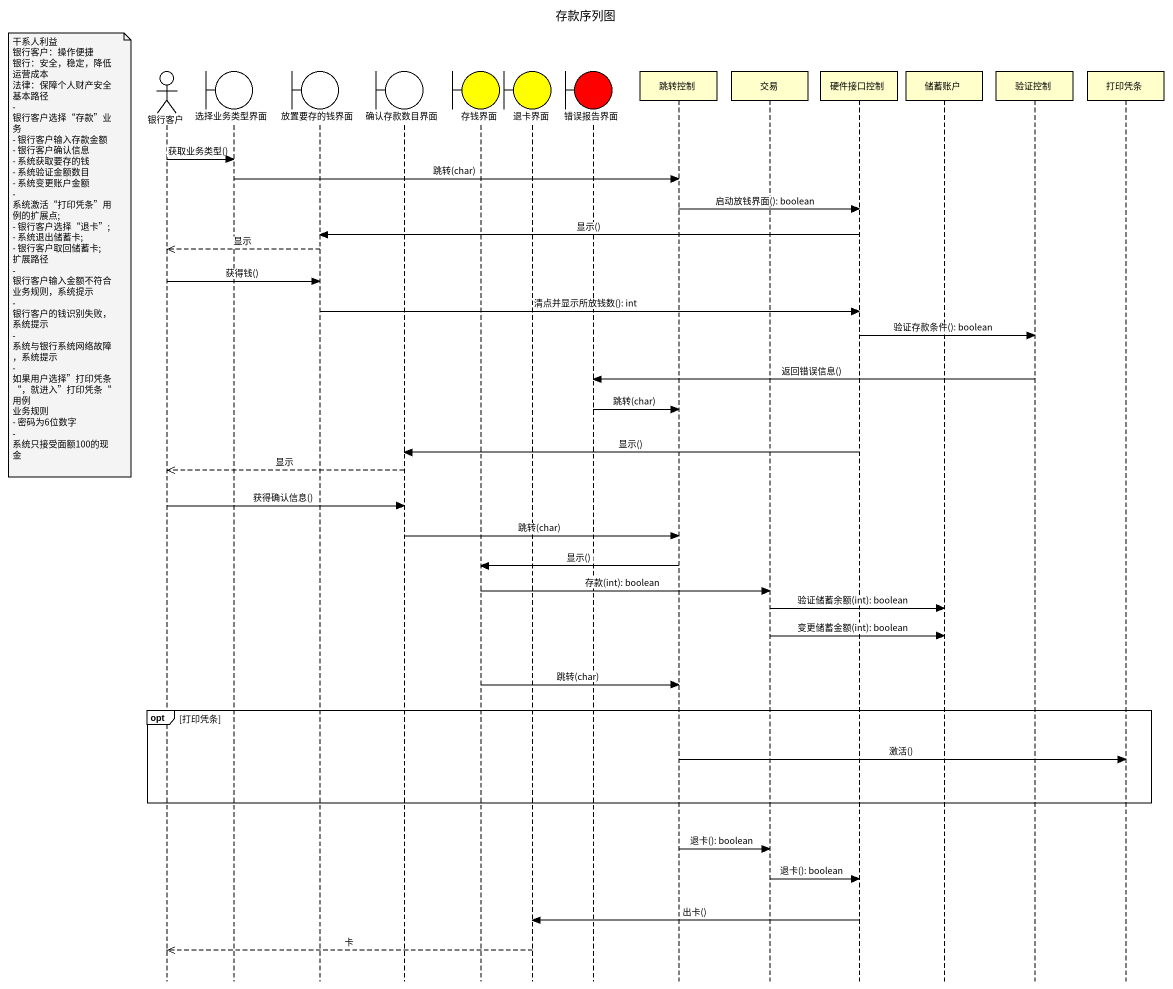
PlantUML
@startuml
title 存款序列图
hide footbox
actor 银行客户
boundary 选择业务类型界面
boundary 放置要存的钱界面
boundary 确认存款数目界面
boundary 存钱界面 #FFFF00
boundary 退卡界面 #FFFF00
boundary 错误报告界面 #FF0000
participant 跳转控制
participant 交易
participant 硬件接口控制
participant 储蓄账户
participant 验证控制
participant 打印凭条

银行客户 -> 选择业务类型界面 : 获取业务类型()
选择业务类型界面 -> 跳转控制 : 跳转(char)
跳转控制 -> 硬件接口控制 : 启动放钱界面(): boolean
硬件接口控制 -> 放置要存的钱界面 : 显示()
放置要存的钱界面 -->> 银行客户 : 显示
note left of 银行客户
  干系人利益
  银行客户：操作便捷
  银行：安全，稳定，降低运营成本
  法律：保障个人财产安全
  基本路径
  - 银行客户选择“存款”业务
  - 银行客户输入存款金额
  - 银行客户确认信息
  - 系统获取要存的钱
  - 系统验证金额数目
  - 系统变更账户金额
  - 系统激活“打印凭条”用例的扩展点;
  - 银行客户选择“退卡”;
  - 系统退出储蓄卡;
  - 银行客户取回储蓄卡;
  扩展路径
  - 银行客户输入金额不符合业务规则，系统提示
  - 银行客户的钱识别失败，系统提示
  - 系统与银行系统网络故障，系统提示
  - 如果用户选择”打印凭条“，就进入”打印凭条“用例
  业务规则
  - 密码为6位数字
  - 系统只接受面额100的现金
end note
银行客户 -> 放置要存的钱界面 : 获得钱()
放置要存的钱界面 -> 硬件接口控制 : 清点并显示所放钱数(): int
硬件接口控制 -> 验证控制 : 验证存款条件(): boolean
验证控制 -> 错误报告界面 : 返回错误信息()
错误报告界面 -> 跳转控制 : 跳转(char)
硬件接口控制 -> 确认存款数目界面 : 显示()
确认存款数目界面 -->> 银行客户 : 显示
银行客户 -> 确认存款数目界面 : 获得确认信息()
确认存款数目界面 -> 跳转控制 : 跳转(char)
跳转控制 -> 存钱界面 : 显示()
存钱界面 -> 交易 : 存款(int): boolean
交易 -> 储蓄账户 : 验证储蓄余额(int): boolean
交易 -> 储蓄账户 : 变更储蓄金额(int): boolean
存钱界面 -> 跳转控制 : 跳转(char)
opt 打印凭条
  跳转控制 -> 打印凭条 : 激活()
end
跳转控制 -> 交易 : 退卡(): boolean
交易 -> 硬件接口控制 : 退卡(): boolean
硬件接口控制 -> 退卡界面 : 出卡()
退卡界面 -->> 银行客户 : 卡
@enduml
